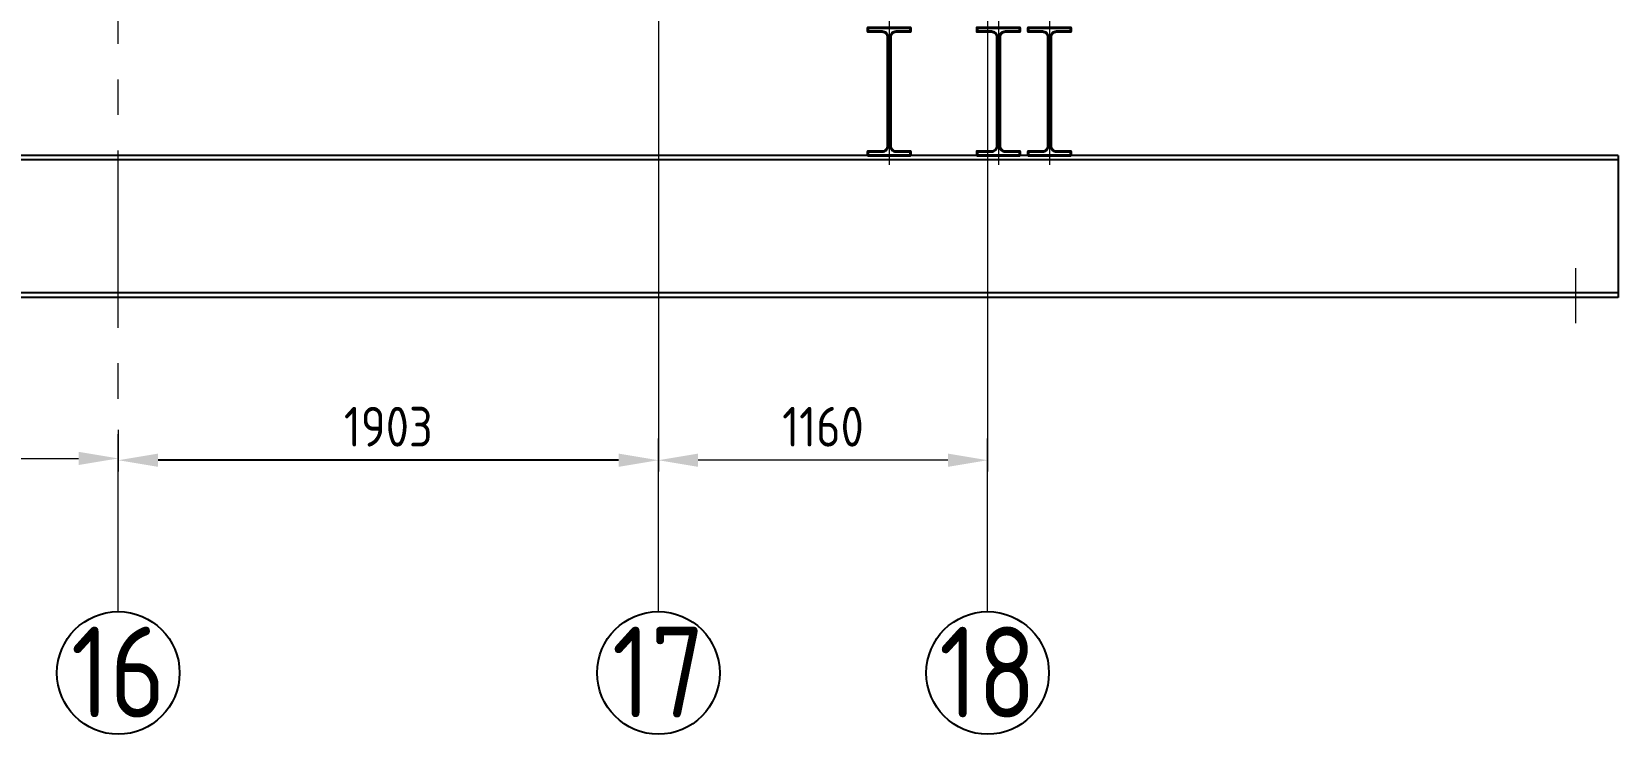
# Model space of a CAD drawing. Header units: millimetres. Extents: x 188205 to 604756, y -401673 to 15123.
# Drawn here: x 364926 to 370516, y -314568 to -312094 of the extents above; entities that cross this region are included whole.
import ezdxf
from ezdxf.enums import TextEntityAlignment as Align

# ---------------------------------------------------------------- set-up
doc = ezdxf.new("R2010")
doc.units = ezdxf.units.MM
doc.header["$LTSCALE"] = 500
doc.linetypes.add('CENTER', pattern=[2, 1.25, -0.25, 0.25, -0.25])
for name, color, linetype, lineweight in [('BIAOZHU', 3, 'Continuous', 25), ('SHI', 7, 'Continuous', 40), ('WEN', 3, 'Continuous', 20), ('ZHONG', 1, 'CENTER', 20)]:
    doc.layers.add(name, color=color, linetype=linetype, lineweight=lineweight)
doc.styles.add('GB', font='gbenor.shx', dxfattribs={"bigfont": 'gbcbig.shx'})
doc.dimstyles.new('ISO-25$0', dxfattribs={"dimscale": 40, "dimtxt": 3.5, "dimasz": 3.5, "dimexe": 1, "dimexo": 0.2, "dimgap": 1.2, "dimtad": 1, "dimtoh": 1, "dimdec": 1, "dimzin": 9, "dimdsep": 46, "dimtxsty": 'GB', "dimcen": 0, "dimclrd": 3, "dimclre": 3, "dimclrt": 256, "dimadec": 0, "dimazin": 2, "dimtfac": 1, "dimtdec": 1, "dimtix": 1, "dimtmove": 0, "dimatfit": 3, "dimldrblk": 'DOTSMALL', "dimfxl": 0, "dimlwd": -1, "dimlwe": 20, "dimarcsym": 0})

# ---------------------------------------------------------------- blocks, each defined once
blk = doc.blocks.new('zll')
at = {"layer": 'SHI'}
blk.add_lwpolyline([(166972.5, 60829.5), (166897.5, 60829.5), (166897.5, 60843.5), (166948, 60843.5, 0.414214), (166968, 60863.5), (166968, 61245.5, 0.414214), (166948, 61265.5), (166897.5, 61265.5), (166897.5, 61279.5), (166972.5, 61279.5), (167047.5, 61279.5), (167047.5, 61265.5), (166997, 61265.5, 0.414214), (166977, 61245.5), (166977, 60863.5, 0.414214), (166997, 60843.5), (167047.5, 60843.5), (167047.5, 60829.5)], format="xyb", close=True, dxfattribs=at)
at = {"layer": 'ZHONG'}
blk.add_line((166972.5, 61311.4), (166972.5, 60797), dxfattribs=at)
blk = doc.blocks.new('序号')
at = {"layer": 'BIAOZHU'}
blk.add_circle((0, -5.4), 5.4, dxfattribs=at)
at = {"layer": 'BIAOZHU', "style": 'GB', "flags": 8}
blk.add_attdef('序号', text='', height=8, dxfattribs=at).set_placement((0, -5.48), align=Align.MIDDLE)
blk = doc.blocks.new('*D614')
at = {"layer": 'BIAOZHU', "color": 3, "linetype": 'ByBlock', "lineweight": 20}
for p, q in [((365231.2, -313495.9), (365231.2, -313642.8)), ((367134.2, -313495.9), (367134.2, -313642.8))]:
    blk.add_line(p, q, dxfattribs=at)
at = {"layer": 'BIAOZHU', "color": 3}
blk.add_line((366994.2, -313602.8), (365371.2, -313602.8), dxfattribs=at)
for points in [[(365371.2, -313579.5), (365371.2, -313626.2), (365231.2, -313602.8)], [(366994.2, -313579.5), (366994.2, -313626.2), (367134.2, -313602.8)]]:
    blk.add_solid(points, dxfattribs=at)
at = {"layer": 'Defpoints', "color": 0}
for p in [(365231.2, -313487.9), (367134.2, -313487.9), (365231.2, -313602.8)]:
    blk.add_point(p, dxfattribs=at)
at = {"layer": 'BIAOZHU', "insert": (366182.7, -313484.8), "char_height": 140, "attachment_point": 5, "style": 'GB'}
blk.add_mtext('1903', dxfattribs=at)
blk = doc.blocks.new('_DotSmall')
at = {"color": 0, "linetype": 'ByBlock', "const_width": 0.5}
blk.add_lwpolyline([(-0.0625, 0, 1), (0.0625, 0, 1)], format="xyb", close=True, dxfattribs=at)
blk = doc.blocks.new('*D615')
at = {"layer": 'Defpoints', "color": 0}
for p in [(367134.2, -312010.9), (368294.2, -312013.3), (367134.2, -313602.8)]:
    blk.add_point(p, dxfattribs=at)
at = {"layer": 'WEN', "color": 3, "linetype": 'ByBlock', "lineweight": 20}
for p, q in [((367134.2, -312018.9), (367134.2, -313642.8)), ((368294.2, -312021.3), (368294.2, -313642.8))]:
    blk.add_line(p, q, dxfattribs=at)
at = {"layer": 'WEN', "color": 3}
blk.add_line((368154.2, -313602.8), (367274.2, -313602.8), dxfattribs=at)
for points in [[(367274.2, -313579.5), (367274.2, -313626.2), (367134.2, -313602.8)], [(368154.2, -313579.5), (368154.2, -313626.2), (368294.2, -313602.8)]]:
    blk.add_solid(points, dxfattribs=at)
at = {"layer": 'WEN', "insert": (367714.2, -313484.8), "char_height": 140, "attachment_point": 5, "style": 'GB'}
blk.add_mtext('1160', dxfattribs=at)
blk = doc.blocks.new('*D626')
at = {"layer": 'Defpoints', "color": 0}
for p in [(364076.2, -313573.2), (365231.2, -313573.2), (365231.2, -313596.5)]:
    blk.add_point(p, dxfattribs=at)
at = {"layer": 'WEN', "color": 3, "linetype": 'ByBlock', "lineweight": 20}
for p, q in [((364076.2, -313581.2), (364076.2, -313636.5)), ((365231.2, -313581.2), (365231.2, -313636.5))]:
    blk.add_line(p, q, dxfattribs=at)
at = {"layer": 'WEN', "color": 3}
blk.add_line((364216.2, -313596.5), (365091.2, -313596.5), dxfattribs=at)
for points in [[(364216.2, -313573.2), (364216.2, -313619.8), (364076.2, -313596.5)], [(365091.2, -313573.2), (365091.2, -313619.8), (365231.2, -313596.5)]]:
    blk.add_solid(points, dxfattribs=at)
at = {"layer": 'WEN', "insert": (364653.7, -313478.5), "char_height": 140, "attachment_point": 5, "style": 'GB'}
blk.add_mtext('1155', dxfattribs=at)

msp = doc.modelspace()

# ---------------------------------------------------------------- linework, layer by layer
for p, q in [((370516.215, -312529.291), (346036.215, -312529.291)), ((370516.215, -312529.291), (370516.215, -313029.291)), ((368144.806, -312545.291), (346036.215, -312545.291)), ((370516.215, -312545.291), (368144.806, -312545.291)), ((370516.215, -313013.291), (346036.215, -313013.291)), ((370516.215, -313029.291), (346036.215, -313029.291))]:
    msp.add_line(p, q)
at = {"layer": 'ZHONG'}
for p, q in [((365231.212, -314136.384), (365231.212, -311681.443)), ((367134.215, -314136.384), (367134.215, -313526.362)), ((368294.215, -314136.384), (368294.215, -313526.362))]:
    msp.add_line(p, q, dxfattribs=at)
at = {"layer": 'ZHONG', "color": 1, "ltscale": 0.8}
msp.add_line((370366.215, -313119.536), (370366.215, -312926.093), dxfattribs=at)

# ---------------------------------------------------------------- block references
at = {"xscale": -1}
for p in [(534919.711, -373358.753), (535304.711, -373358.754), (535484.711, -373358.754)]:
    msp.add_blockref('zll', p, dxfattribs=at)
at = {"layer": 'SHI'}
ref = msp.add_blockref('序号', (365231.212, -314568.112), dxfattribs=dict(at, xscale=40, yscale=40, zscale=40, rotation=180))
ref.add_attrib('序号', '16', dxfattribs={"layer": 'BIAOZHU', "height": 320, "style": 'GB', "flags": 8}).set_placement((365231.212, -314348.977), align=Align.MIDDLE)
ref = msp.add_blockref('序号', (367134.215, -314568.112), dxfattribs=dict(at, xscale=40, yscale=40, zscale=40, rotation=180))
ref.add_attrib('序号', '17', dxfattribs={"layer": 'BIAOZHU', "height": 320, "style": 'GB', "flags": 8}).set_placement((367134.215, -314348.977), align=Align.MIDDLE)
ref = msp.add_blockref('序号', (368294.215, -314568.112), dxfattribs=dict(at, xscale=40, yscale=40, zscale=40, rotation=180))
ref.add_attrib('序号', '18', dxfattribs={"layer": 'BIAOZHU', "height": 320, "style": 'GB', "flags": 8}).set_placement((368294.215, -314348.977), align=Align.MIDDLE)

# ---------------------------------------------------------------- dimensions: what is measured, and where the dimension line sits
at = {"layer": 'BIAOZHU'}
dim = msp.add_linear_dim(base=(365231.212, -313602.823), p1=(367134.215, -313487.865), p2=(365231.212, -313487.865), angle=180, dimstyle='ISO-25$0', override={"dimtmove": 1, "dimatfit": 0, "dimfxl": 1.25}, dxfattribs=at)
dim.commit()
dim.dimension.update_dxf_attribs({"geometry": '*D614', "text_midpoint": (366182.713, -313484.823)})
at = {"layer": 'WEN'}
for base, p1, p2, override, picture, middle in [((367134.215, -313602.823), (368294.215, -312013.338), (367134.215, -312010.914), {"dimatfit": 0, "dimfxl": 1.8}, '*D615', (367714.215, -313484.823)), ((365231.212, -313596.49), (364076.212, -313573.157), (365231.212, -313573.157), {"dimtmove": 1, "dimatfit": 0, "dimfxl": 1.25}, '*D626', (364653.712, -313478.49))]:
    dim = msp.add_linear_dim(base=base, p1=p1, p2=p2, angle=180, dimstyle='ISO-25$0', override=override, dxfattribs=at)
    dim.commit()
    dim.dimension.update_dxf_attribs({"geometry": picture, "text_midpoint": middle})

doc.saveas('drawing.dxf')
